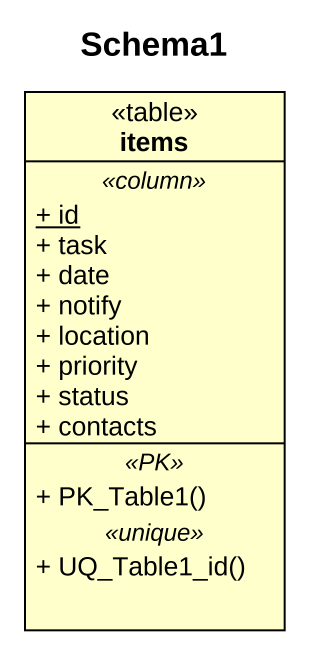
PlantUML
@startuml
title Schema1
hide circle
hide empty members
skinparam classAttributeIconSize 0
class items <<table>> {
  .. <<column>> ..
  {static} + id
  + task
  + date
  + notify
  + location
  + priority
  + status
  + contacts
  .. <<PK>> ..
  + PK_Table1()
  .. <<unique>> ..
  + UQ_Table1_id()
}
@enduml
